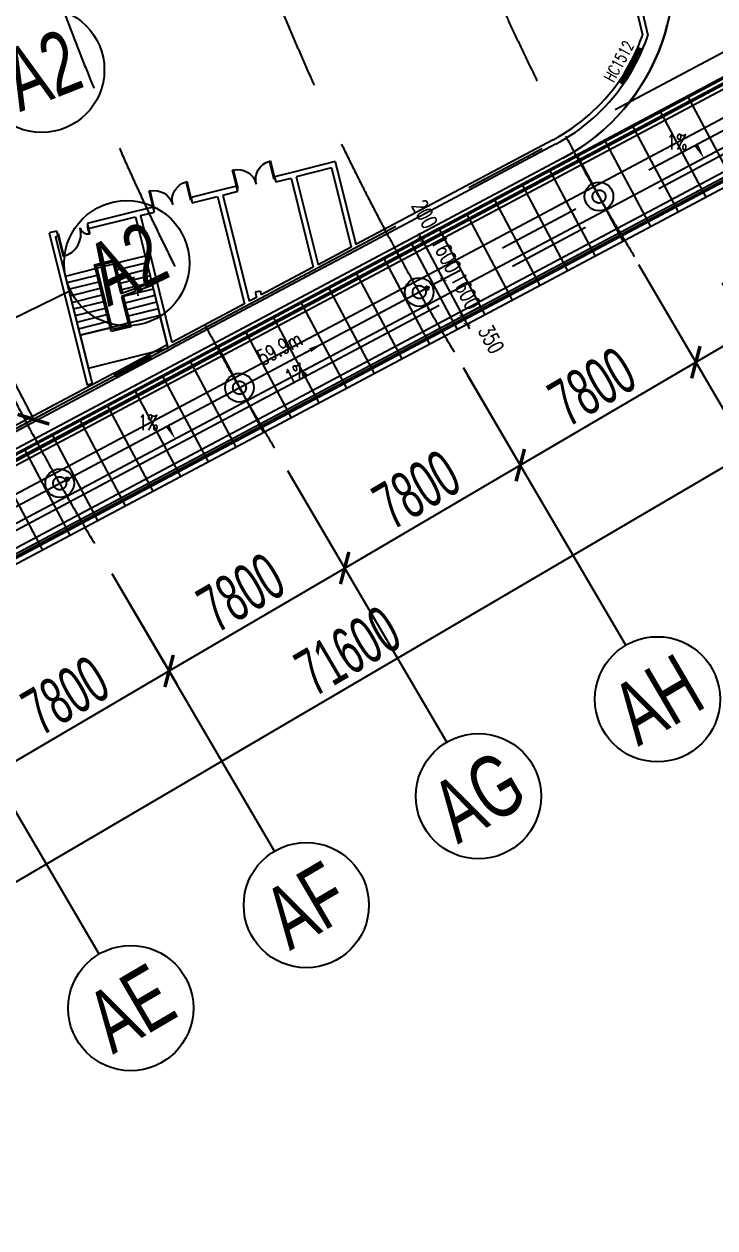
# Model space of a CAD drawing. Extents: x 36903891 to 38126251, y 2073392 to 2924740.
# Drawn here: x 37014557 to 37041034, y 2204471 to 2250604 of the extents above; entities that cross this region are included whole.
import ezdxf
from ezdxf.enums import TextEntityAlignment as Align
from ezdxf.xclip import XClip

# ---------------------------------------------------------------- set-up
doc = ezdxf.new("R2010")
doc.units = 0
doc.header["$LTSCALE"] = 1000
doc.header["$XCLIPFRAME"] = 0
for name, pattern in [('CENTER', [2, 1.25, -0.25, 0.25, -0.25]), ('CENTER2', [28.575, 19.05, -3.175, 3.175, -3.175]), ('DASH', [0.35, 0.25, -0.1]), ('HIDDEN', [0.375, 0.25, -0.125])]:
    doc.linetypes.add(name, pattern=pattern)
doc.layers.get('0').update_dxf_attribs({"color": 8})
doc.layers.get('Defpoints').update_dxf_attribs({"color": 8})
for name, color, linetype in [('#幕墙线-平面', 8, 'Continuous'), ('#标注', 8, 'Continuous'), ('#虚线', 8, 'HIDDEN'), ('#轴线', 8, 'CENTER2'), ('1-WIN-1', 8, 'Continuous'), ('A-AL-E', 8, 'Continuous'), ('A-COLS-PLAN-C', 8, 'DASH'), ('A-DETL-ALUM', 8, 'Continuous'), ('A-DIMS', 8, 'Continuous'), ('A-DIMS-SYMB', 8, 'Continuous'), ('A-FLOR', 8, 'Continuous'), ('A-GRID', 8, 'CENTER'), ('A-NOTE', 8, 'Continuous'), ('A-STRS-HRAL', 8, 'Continuous'), ('DIM', 8, 'Continuous'), ('周边建筑', 8, 'Continuous'), ('水-雨水-压力流-标识', 8, 'Continuous')]:
    doc.layers.add(name, color=color, linetype=linetype)
doc.styles.add('#文字', font='jrs.shx', dxfattribs={"width": 0.7, "bigfont": 'hztxt.shx'})
doc.styles.add('_TCH_DIM', font='SIMPLEX', dxfattribs={"bigfont": 'GBCBIG'})
doc.styles.add('_TCH_DIM_T3', font='SIMPLEX', dxfattribs={"width": 0.705882, "bigfont": 'GBCBIG'})
doc.styles.add('_TCH_WINDOW', font='SIMPLEX', dxfattribs={"height": 3.5, "bigfont": 'GBCBIG'})
doc.styles.add('JHZX', font='jrs.shx', dxfattribs={"width": 0.6, "bigfont": 'jhz.shx'})
doc.dimstyles.new('_TCH_ARCH&&200', dxfattribs={"dimtxt": 595, "dimasz": 200, "dimexe": 500, "dimexo": 600, "dimgap": 252.5, "dimtad": 1, "dimdec": 0, "dimzin": 0, "dimdsep": 46, "dimtxsty": '_TCH_DIM_T3', "dimblk": 'ARCHTICK', "dimcen": 0.09, "dimclrt": 4, "dimazin": 2, "dimtfac": 1, "dimtdec": 0, "dimtix": 1, "dimtmove": 2, "dimatfit": 3, "dimfxl": 200, "dimtolj": 1, "dimtzin": 0, "dimarcsym": 0})
doc.dimstyles.new('JZBZ-600', dxfattribs={"dimscale": 600, "dimtxt": 3, "dimasz": 1.5, "dimexe": 1, "dimexo": 1, "dimgap": 0.5, "dimtad": 1, "dimdec": 0, "dimdsep": 46, "dimtxsty": 'JHZX', "dimblk1": 'ARCHTICK', "dimblk2": 'ARCHTICK', "dimsah": 1, "dimcen": 0, "dimclrd": 1, "dimclre": 1, "dimclrt": 2, "dimadec": 1, "dimazin": 2, "dimtfac": 1, "dimtdec": 0, "dimtix": 1, "dimtmove": 0, "dimatfit": 3, "dimfxl": 1, "dimtolj": 1, "dimlwd": -1, "dimlwe": -1, "dimarcsym": 1})

# ---------------------------------------------------------------- blocks, each defined once
blk = doc.blocks.new('_ARCHTICK')
at = {"color": 0, "linetype": 'ByBlock', "const_width": 0.15}
blk.add_lwpolyline([(-0.5, -0.5), (0.5, 0.5)], dxfattribs=at)
blk = doc.blocks.new('*D132')
at = {"layer": '#标注', "transparency": 16777216}
for p, q in [((36687363, 2861579), (36689859, 2857319)), ((36680633, 2857635), (36683130, 2853375)), ((36682826, 2853893), (36689556, 2857837))]:
    blk.add_line(p, q, dxfattribs=at)
at = {"layer": 'Defpoints', "color": 0, "transparency": 16777216}
for p in [(36687059, 2862096), (36680330, 2858152), (36689556, 2857837)]:
    blk.add_point(p, dxfattribs=at)
at = {"layer": '#标注', "transparency": 16777216, "xscale": 900, "yscale": 900, "zscale": 900}
for p, rotation in [((36689556, 2857837), 30.37400968452179), ((36682826, 2853893), 210.3740096845218)]:
    blk.add_blockref('_ARCHTICK', p, dxfattribs=dict(at, rotation=rotation))
at = {"layer": '#标注', "transparency": 16777216, "insert": (36685584, 2856900), "char_height": 1800, "attachment_point": 5, "rotation": 30.374, "style": 'JHZX'}
blk.add_mtext('\\A1;7800', dxfattribs=at)
blk = doc.blocks.new('*D133')
at = {"layer": '#标注', "transparency": 16777216}
for p, q in [((36694092, 2865523), (36696589, 2861263)), ((36689556, 2857837), (36696285, 2861781)), ((36687363, 2861579), (36689859, 2857319))]:
    blk.add_line(p, q, dxfattribs=at)
at = {"layer": 'Defpoints', "color": 0, "transparency": 16777216}
for p in [(36693789, 2866040), (36687059, 2862096), (36696285, 2861781)]:
    blk.add_point(p, dxfattribs=at)
at = {"layer": '#标注', "transparency": 16777216, "xscale": 900, "yscale": 900, "zscale": 900}
for p, rotation in [((36696285, 2861781), 30.37400968451661), ((36689556, 2857837), 210.3740096845166)]:
    blk.add_blockref('_ARCHTICK', p, dxfattribs=dict(at, rotation=rotation))
at = {"layer": '#标注', "transparency": 16777216, "insert": (36692314, 2860844), "char_height": 1800, "attachment_point": 5, "rotation": 30.374, "style": 'JHZX'}
blk.add_mtext('\\A1;7800', dxfattribs=at)
blk = doc.blocks.new('*D134')
at = {"layer": '#标注', "transparency": 16777216}
for p, q in [((36703702, 3017080), (36713863, 3004073)), ((36670314, 2860018), (36684887, 2867766))]:
    blk.add_line(p, q, dxfattribs=at)
blk.add_arc((36780593, 2918654), 108993, 127.99706, 208, dxfattribs=at)
at = {"layer": 'Defpoints', "color": 0, "transparency": 16777216}
for p in [(36703333, 3017553), (36682082, 2965294), (36780593, 2918654), (36669784, 2859736)]:
    blk.add_point(p, dxfattribs=at)
at = {"layer": '#标注', "transparency": 16777216, "xscale": 900, "yscale": 900, "zscale": 900}
for p, rotation in [((36713494, 3004546), 37.99705879158983), ((36684357, 2867485), 297.9999999999915)]:
    blk.add_blockref('_ARCHTICK', p, dxfattribs=dict(at, rotation=rotation))
at = {"layer": '#标注', "transparency": 16777216, "insert": (36672808, 2941567), "char_height": 1800, "attachment_point": 5, "rotation": 77.9985, "style": 'JHZX'}
blk.add_mtext('\\A1;80°', dxfattribs=at)
blk = doc.blocks.new('*D188')
at = {"layer": '#标注', "transparency": 16777216}
for p, q in [((36700821, 2869467), (36703318, 2865207)), ((36694092, 2865523), (36696589, 2861263)), ((36696285, 2861781), (36703015, 2865725))]:
    blk.add_line(p, q, dxfattribs=at)
at = {"layer": 'Defpoints', "color": 0, "transparency": 16777216}
for p in [(36700518, 2869984), (36693789, 2866040), (36703015, 2865725)]:
    blk.add_point(p, dxfattribs=at)
at = {"layer": '#标注', "transparency": 16777216, "xscale": 900, "yscale": 900, "zscale": 900}
for p, rotation in [((36703015, 2865725), 30.37400968452179), ((36696285, 2861781), 210.3740096845218)]:
    blk.add_blockref('_ARCHTICK', p, dxfattribs=dict(at, rotation=rotation))
at = {"layer": '#标注', "transparency": 16777216, "insert": (36699043, 2864788), "char_height": 1800, "attachment_point": 5, "rotation": 30.374, "style": 'JHZX'}
blk.add_mtext('\\A1;7800', dxfattribs=at)
blk = doc.blocks.new('*D189')
at = {"layer": '#标注', "transparency": 16777216}
for p, q in [((36707551, 2873411), (36710047, 2869151)), ((36703015, 2865725), (36709744, 2869669)), ((36700821, 2869467), (36703318, 2865207))]:
    blk.add_line(p, q, dxfattribs=at)
at = {"layer": 'Defpoints', "color": 0, "transparency": 16777216}
for p in [(36707247, 2873928), (36700518, 2869984), (36709744, 2869669)]:
    blk.add_point(p, dxfattribs=at)
at = {"layer": '#标注', "transparency": 16777216, "xscale": 900, "yscale": 900, "zscale": 900}
for p, rotation in [((36709744, 2869669), 30.37400968451551), ((36703015, 2865725), 210.3740096845155)]:
    blk.add_blockref('_ARCHTICK', p, dxfattribs=dict(at, rotation=rotation))
at = {"layer": '#标注', "transparency": 16777216, "insert": (36705772, 2868732), "char_height": 1800, "attachment_point": 5, "rotation": 30.374, "style": 'JHZX'}
blk.add_mtext('\\A1;7800', dxfattribs=at)
blk = doc.blocks.new('*D190')
at = {"layer": '#标注', "transparency": 16777216}
for p, q in [((36714280, 2877355), (36716777, 2873095)), ((36707551, 2873411), (36710047, 2869151)), ((36709744, 2869669), (36716473, 2873613))]:
    blk.add_line(p, q, dxfattribs=at)
at = {"layer": 'Defpoints', "color": 0, "transparency": 16777216}
for p in [(36713977, 2877872), (36707247, 2873928), (36716473, 2873613)]:
    blk.add_point(p, dxfattribs=at)
at = {"layer": '#标注', "transparency": 16777216, "xscale": 900, "yscale": 900, "zscale": 900}
for p, rotation in [((36716473, 2873613), 30.37400968452587), ((36709744, 2869669), 210.3740096845259)]:
    blk.add_blockref('_ARCHTICK', p, dxfattribs=dict(at, rotation=rotation))
at = {"layer": '#标注', "transparency": 16777216, "insert": (36712502, 2872676), "char_height": 1800, "attachment_point": 5, "rotation": 30.374, "style": 'JHZX'}
blk.add_mtext('\\A1;7800', dxfattribs=at)
blk = doc.blocks.new('*D201')
at = {"layer": '#标注', "transparency": 16777216}
for p, q in [((36722926, 2884160), (36728203, 2875155)), ((36666127, 2839469), (36727900, 2875673)), ((36661153, 2847956), (36666431, 2838951))]:
    blk.add_line(p, q, dxfattribs=at)
at = {"layer": 'Defpoints', "color": 0, "transparency": 16777216}
for p in [(36722622, 2884678), (36727900, 2875673), (36660850, 2848474)]:
    blk.add_point(p, dxfattribs=at)
at = {"layer": '#标注', "transparency": 16777216, "xscale": 900, "yscale": 900, "zscale": 900}
for p, rotation in [((36727900, 2875673), 30.37400968451989), ((36666127, 2839469), 210.3740096845199)]:
    blk.add_blockref('_ARCHTICK', p, dxfattribs=dict(at, rotation=rotation))
at = {"layer": '#标注', "transparency": 16777216, "insert": (36696407, 2858606), "char_height": 1800, "attachment_point": 5, "rotation": 30.374, "style": 'JHZX'}
blk.add_mtext('\\A1;71600', dxfattribs=at)
blk = doc.blocks.new('*U51')
blk.add_line((0, -20), (0, 0))
blk.add_circle((0, -24), 4)
at = {"style": 'JHZX', "width": 0.75}
blk.add_attdef('AXES', text='', height=4, dxfattribs=at).set_placement((0, -24), align=Align.MIDDLE_CENTER)
blk = doc.blocks.new('*U49')
blk.add_line((20, 0), (0, 0))
blk.add_circle((24, 0), 4)
at = {"style": 'JHZX', "width": 0.75}
blk.add_attdef('AXES', text='', height=4, dxfattribs=at).set_placement((24, 0), align=Align.MIDDLE_CENTER)
blk = doc.blocks.new('*U57')
at = {"layer": '#标注'}
ref = blk.add_blockref('*U49', (0, 8200), dxfattribs=dict(at, xscale=599.9999999999999, yscale=599.9999999999999, rotation=269.9996117852258))
ref.add_attrib('AXES', 'A2', dxfattribs={"layer": '0', "height": 2400, "rotation": 269.9996, "style": '#文字', "width": 0.7}).set_placement((0, -6200), align=Align.MIDDLE_CENTER)
blk = doc.blocks.new('*U58')
at = {"layer": 'DIM'}
for p, rotation in [((38431924, 3049526), 94.00035489507722), ((38432593, 3042884), 97.50030358952117), ((38433666, 3036295), 101.000252283965), ((38435140, 3029784), 104.500200978409), ((38437008, 3023375), 108.0001496728528), ((38439264, 3017092), 111.5000983672966)]:
    blk.add_blockref('*U57', p, dxfattribs=dict(at, rotation=rotation))
blk = doc.blocks.new('DOTE-11')
at = {"layer": '#虚线', "ltscale": 20}
for radius, start in [(117100, 127.09412), (109300, 127.27938), (101500, 127.49316), (93700, 127.74258), (85900, 128.03738), (78100, 128.39118)]:
    blk.add_arc((36780599, 2918657), radius, start, 208, dxfattribs=at)
at = {"layer": '#轴线'}
for p, q in [((36723472, 2888282), (36657162, 2853025)), ((36724764, 2885968), (36678476, 2861356)), ((36725139, 2885262), (36678189, 2860297))]:
    blk.add_line(p, q, dxfattribs=at)
for radius, start, end in [(146600, 324.5, 183.99981), (138800, 324.5, 210.18842), (130400, 324.5, 210.32938), (127950, 324.5, 210.37401), (76200, 176.00048, 211.98836), (85900, 208, 211.53738), (93700, 208, 211.24258), (101500, 208, 210.99316), (109300, 208, 210.77938)]:
    blk.add_arc((36780599, 2918657), radius, start, end, dxfattribs=at)
blk = doc.blocks.new('A$C80b62fe7')
at = {"layer": '#幕墙线-平面'}
for points in [[(14311, 156178), (-29519, 132873)], [(14780, 155295), (-29058, 131986)]]:
    blk.add_lwpolyline(points, dxfattribs=at)
for points in [[(4589, 152271), (-32416, 132596, -0.432463), (-44019, 136540, -0.001385), (-44308, 137178, -0.001385)], [(4467, 152501), (-32538, 132825, -0.432463), (-43783, 136648, -0.001385), (-44070, 137285)], [(20773, 148160, -0.141461), (17435, 148449, 0.217422), (2589, 147550), (-28534, 131001, -0.182927), (-60062, 126981, 0.147323), (-77400, 125982, 0.147323)], [(20823, 147904, -0.141461), (17342, 148207, 0.217422), (2711, 147320), (-28412, 130772, -0.182927), (-60122, 126728, 0.147323), (-77311, 125738, 0.147323)]]:
    blk.add_lwpolyline(points, format="xyb", dxfattribs=at)
for radius, start, end in [(128529, 333.50225, 195.7758), (127529, 333.53985, 195.7884)]:
    blk.add_arc((71052, 188867), radius, start, end, dxfattribs=at)
blk = doc.blocks.new('DASWQE')
at = {"layer": '#幕墙线-平面', "ltscale": 10}
for points in [[(-69395, -42106), (-71156, -38795)], [(-70455, -42669), (-72215, -39358)], [(-71514, -43233), (-73275, -39922)], [(-72574, -43796), (-74334, -40485)], [(-73633, -44359), (-75394, -41048)], [(-74693, -44923), (-76454, -41612)], [(-75753, -45486), (-77513, -42175)], [(-76812, -46050), (-78573, -42739)], [(-77872, -46613), (-79632, -43302)], [(-78931, -47176), (-80692, -43865)], [(-79991, -47740), (-81751, -44429)], [(-81050, -48303), (-82811, -44992)], [(-82110, -48866), (-83870, -45555)], [(-83169, -49430), (-84930, -46119)], [(-84229, -49993), (-85989, -46682)], [(-85288, -50556), (-87049, -47245)], [(-86348, -51120), (-88108, -47809)], [(-87407, -51683), (-89168, -48372)], [(-88467, -52247), (-90228, -48936)], [(-89527, -52810), (-91287, -49499)], [(-90586, -53373), (-92347, -50062)], [(-91646, -53937), (-93406, -50626)], [(-92705, -54500), (-94466, -51189)], [(-93765, -55063), (-95525, -51752)], [(-94824, -55627), (-96585, -52316)], [(-95884, -56190), (-97644, -52879)]]:
    blk.add_lwpolyline(points, dxfattribs=at)
at = {"layer": 'DIM', "ltscale": 10}
blk.add_blockref('A$C80b62fe7', (-71047, -188863), dxfattribs=at)
blk = doc.blocks.new('雨水立管')
blk.add_circle((0, 0), 50)
blk = doc.blocks.new('雨水')
at = {"layer": '水-雨水-压力流-标识', "xscale": 1.5, "yscale": 1.5, "zscale": 1.5}
for p in [(35566806, 2872496), (35553021, 2865179)]:
    blk.add_blockref('雨水立管', p, dxfattribs=at)
blk = doc.blocks.new('800柱子')
at = {"layer": 'A-DETL-ALUM', "ltscale": 0.3}
blk.add_circle((35572079, 2737405), 550, dxfattribs=at)
blk = doc.blocks.new('$DorLib2D$00000002')
at = {"layer": '1-WIN-1'}
for p, q in [((-0.5, 0), (-0.5, 0.4875)), ((-0.475, 0.4875), (-0.5, 0.4875)), ((-0.475, 0), (-0.475, 0.4875)), ((0.475, 0), (0.475, 0.4875)), ((0.475, 0.4875), (0.5, 0.4875)), ((0.5, 0), (0.5, 0.4875)), ((-0.5, 0), (-0.475, 0)), ((0.5, 0), (0.475, 0))]:
    blk.add_line(p, q, dxfattribs=at)
for centre, start, end in [((-0.4875, 0), 0, 88.53072), ((0.4875, 0), 91.46928, 180)]:
    blk.add_arc(centre, 0.4875, start, end, dxfattribs=at)
blk = doc.blocks.new('$DorLib2D$00000225')
for p, q in [((0.475, -0.001), (0.475, 0.752)), ((0.475, 0.752), (0.5, 0.752)), ((0.5, -0.001), (0.5, 0.752)), ((-0.5, 0), (-0.5, 0.252)), ((-0.475, 0.252), (-0.5, 0.252)), ((-0.475, 0), (-0.475, 0.252)), ((-0.475, 0), (-0.5, 0)), ((0.475, -0.001), (0.5, -0.001))]:
    blk.add_line(p, q)
for centre, radius, start, end in [((0.505, -0.002), 0.755, 92.2493, 179.7238), ((-0.501, 0.003), 0.251, 359.7899, 84.0974)]:
    blk.add_arc(centre, radius, start, end)
blk = doc.blocks.new('$WINLIB2D$00000001')
for points in [[(-0.5, 0.5), (-0.5, -0.5)], [(-0.5, 0.5), (0.5, 0.5)], [(0.5, -0.5), (0.5, 0.5)], [(0.5, 0.167), (-0.5, 0.167)], [(0.5, -0.167), (-0.5, -0.167)], [(-0.5, -0.5), (0.5, -0.5)]]:
    blk.add_lwpolyline(points)
blk = doc.blocks.new('123')
at = {"layer": '周边建筑'}
for p, q in [((34902046, 2913529), (34887313, 2941237)), ((34893810, 2930722), (34889077, 2939623)), ((34888889, 2939551), (34893633, 2930628)), ((34899178, 2933213), (34893350, 2931760)), ((34899250, 2932922), (34899178, 2933213)), ((34899032, 2932970), (34893399, 2931566)), ((34899032, 2932970), (34899056, 2932873)), ((34899056, 2932873), (34899250, 2932922)), ((34895258, 2932029), (34897528, 2932595)), ((34896267, 2932281), (34896555, 2931126)), ((34896519, 2932344), (34896807, 2931189)), ((34896771, 2932407), (34897059, 2931252)), ((34897024, 2932470), (34897311, 2931315)), ((34897276, 2932533), (34897564, 2931378)), ((34897528, 2932595), (34897816, 2931441)), ((34895258, 2932029), (34893996, 2931715)), ((34895258, 2932029), (34895546, 2930875)), ((34895546, 2930875), (34895258, 2932029)), ((34895510, 2932092), (34895798, 2930938)), ((34895762, 2932155), (34896050, 2931001)), ((34896014, 2932218), (34896302, 2931063)), ((34893399, 2931566), (34893350, 2931760)), ((34893996, 2931715), (34894758, 2928658)), ((34895400, 2930838), (34897962, 2931477)), ((34895473, 2930795), (34897918, 2931404)), ((34895560, 2930816), (34897831, 2931383)), ((34897988, 2930752), (34897831, 2931383)), ((34897918, 2931404), (34898075, 2930774)), ((34897962, 2931477), (34898148, 2930730)), ((34899541, 2931757), (34899347, 2931709)), ((34899347, 2931709), (34899794, 2929914)), ((34900012, 2929865), (34899541, 2931757)), ((34893633, 2930628), (34893810, 2930722)), ((34895586, 2930091), (34895400, 2930838)), ((34895630, 2930164), (34895473, 2930795)), ((34895717, 2930186), (34895560, 2930816)), ((34896747, 2930442), (34895630, 2930164)), ((34896747, 2930442), (34895717, 2930186)), ((34896929, 2929924), (34896747, 2930442)), ((34898075, 2930774), (34896844, 2930467)), ((34897988, 2930752), (34896844, 2930467)), ((34897032, 2929932), (34896844, 2930467)), ((34898148, 2930730), (34896864, 2930410)), ((34897281, 2929287), (34896993, 2930442)), ((34897533, 2929350), (34897245, 2930505)), ((34897786, 2929413), (34897498, 2930568)), ((34898038, 2929476), (34897750, 2930631)), ((34898290, 2929539), (34898002, 2930694)), ((34896767, 2930386), (34895586, 2930091)), ((34896020, 2928973), (34895732, 2930128)), ((34896020, 2928973), (34895732, 2930128)), ((34896272, 2929036), (34895984, 2930190)), ((34896524, 2929099), (34896236, 2930253)), ((34896777, 2929162), (34896489, 2930316)), ((34897029, 2929225), (34896741, 2930379)), ((34896907, 2929768), (34897115, 2929939)), ((34897115, 2929939), (34896929, 2929924)), ((34899794, 2929914), (34894890, 2928691)), ((34899843, 2929720), (34894986, 2928509)), ((34897085, 2929782), (34896907, 2929768)), ((34897163, 2929258), (34896982, 2929774)), ((34897261, 2929282), (34897085, 2929782)), ((34898290, 2929539), (34897261, 2929282)), ((34899843, 2929720), (34899976, 2929186)), ((34900170, 2929235), (34900012, 2929865)), ((34894514, 2929397), (34894338, 2929303)), ((34894338, 2929303), (34894750, 2928528)), ((34894890, 2928691), (34894514, 2929397)), ((34897163, 2929258), (34896020, 2928973)), ((34899976, 2929186), (34900170, 2929235)), ((34894758, 2928658), (34896020, 2928973)), ((34896322, 2925571), (34894750, 2928528)), ((34896462, 2925734), (34894986, 2928509)), ((34900533, 2927779), (34900338, 2927731)), ((34900338, 2927731), (34900580, 2926761)), ((34900799, 2926712), (34900533, 2927779)), ((34900580, 2926761), (34896462, 2925734)), ((34900968, 2926033), (34900799, 2926712)), ((34900629, 2926566), (34896559, 2925552)), ((34900629, 2926566), (34900774, 2925984)), ((34900774, 2925984), (34900968, 2926033)), ((34896566, 2925112), (34896322, 2925571)), ((34896706, 2925275), (34896559, 2925552)), ((34896905, 2925325), (34896706, 2925275)), ((34896953, 2925131), (34896905, 2925325)), ((34897725, 2922932), (34896566, 2925112)), ((34896953, 2925131), (34896803, 2925093)), ((34897865, 2923095), (34896803, 2925093)), ((34901331, 2924577), (34901137, 2924529)), ((34901137, 2924529), (34901282, 2923947)), ((34901500, 2923898), (34901331, 2924577)), ((34901282, 2923947), (34897865, 2923095)), ((34901330, 2923753), (34897962, 2922913)), ((34901669, 2922394), (34901330, 2923753)), ((34901911, 2922249), (34901500, 2923898)), ((34898499, 2921476), (34897725, 2922932)), ((34898639, 2921639), (34897962, 2922913)), ((34901669, 2922394), (34898639, 2921639)), ((34901911, 2922249), (34898736, 2921457)), ((34902575, 2913810), (34898499, 2921476)), ((34902752, 2913904), (34898736, 2921457)), ((34904881, 2911212), (34904995, 2911376)), ((34906287, 2910661), (34906209, 2910477)), ((34907774, 2910724), (34906771, 2910474)), ((34907628, 2910482), (34906763, 2910266))]:
    blk.add_line(p, q, dxfattribs=at)
for points, format in [([(34942222, 2916271, 0.098236), (34912257, 2909930, -0.389733), (34902046, 2913529), (34887313, 2941237, -0.432463), (34891065, 2952275, -0.001332), (34891677, 2952551, -0.001332)], "xyb"), ([(34897935, 2932075, 0, 0, 0), (34894695, 2931267, 0, 0, 0), (34895160, 2929403, 0, 0, 0), (34897052, 2929875, 0, 80, 0), (34896761, 2929802, 0, 0, 0)], "xyseb"), ([(34898343, 2930196, 0, 0, 0), (34897208, 2929913, 0, 80, 0), (34897499, 2929986, 0, 0, 0)], "xyseb")]:
    blk.add_lwpolyline(points, format=format, dxfattribs=at)
for radius, start, end in [(7400, 208, 235.1487), (7200, 208, 235.1487), (8000, 208, 293.1701), (7400, 235.1487, 246.9218), (7333, 235.1487, 246.9218), (7267, 235.1487, 246.9218), (7200, 235.1487, 246.9218), (7200, 246.9218, 251.0514), (7400, 246.9218, 251.5122)]:
    blk.add_arc((34909109, 2917284), radius, start, end, dxfattribs=at)
for name, p, xscale, yscale, zscale, rotation in [('$DorLib2D$00000225', (34899298, 2932315), 1200, 1200, 200, 104.0000000000006), ('$WINLIB2D$00000001', (34894074, 2930012), 1500, 200, -1500, 297.9999999999994), ('$DorLib2D$00000002', (34900254, 2928483), -1500.000000000001, 1500.000000000001, 200, 284.0000000000034), ('$DorLib2D$00000002', (34901052, 2925281), -1500, 1500, 200, 283.9999999999999)]:
    blk.add_blockref(name, p, dxfattribs=dict(at, xscale=xscale, yscale=yscale, zscale=zscale, rotation=rotation))
at = {"layer": '周边建筑', "style": '_TCH_WINDOW', "width": 0.705882}
blk.add_text('HC1512', height=446.2, rotation=331.0352, dxfattribs=at).set_placement((34904924, 2911588))
blk = doc.blocks.new('_YZHK')
blk.add_circle((0, 0), 0.5)
blk = doc.blocks.new('ASDFASD')
at = {"layer": 'A-COLS-PLAN-C', "ltscale": 0.3, "xscale": 500, "yscale": 500, "zscale": 500}
for p in [(35573408, 2876009), (35566518, 2872345), (35559628, 2868682), (35552739, 2865019)]:
    blk.add_blockref('_YZHK', p, dxfattribs=at)
blk = doc.blocks.new('*D373')
at = {"layer": 'A-DIMS', "lineweight": -2, "transparency": 16777216}
for p, q in [((39215261, 1942945), (39214148, 1942353)), ((39214590, 1942588), (39214496, 1942765)), ((39215426, 1942636), (39214313, 1942044)), ((39214590, 1942588), (39214754, 1942279)), ((39214754, 1942279), (39214848, 1942102))]:
    blk.add_line(p, q, dxfattribs=at)
at = {"layer": 'Defpoints', "color": 0, "transparency": 16777216}
for p in [(39215791, 1943227), (39215955, 1942918), (39214754, 1942279)]:
    blk.add_point(p, dxfattribs=at)
at = {"layer": 'A-DIMS', "lineweight": -2, "transparency": 16777216, "xscale": 200, "yscale": 200, "zscale": 200}
for p, rotation in [((39214590, 1942588), 298.0000000007629), ((39214754, 1942279), 118.0000000007629)]:
    blk.add_blockref('_ARCHTICK', p, dxfattribs=dict(at, rotation=rotation))
at = {"layer": 'A-DIMS', "transparency": 16777216, "insert": (39215681, 1941707), "char_height": 595, "attachment_point": 5, "rotation": 298, "style": '_TCH_DIM_T3'}
blk.add_mtext('\\A1;350', dxfattribs=at)
blk = doc.blocks.new('*D374')
at = {"layer": 'A-DIMS', "lineweight": -2, "transparency": 16777216}
for p, q in [((39214510, 1944358), (39213397, 1943766)), ((39213839, 1944001), (39213745, 1944177)), ((39213839, 1944001), (39214590, 1942588)), ((39215261, 1942945), (39214148, 1942353)), ((39214590, 1942588), (39214684, 1942411))]:
    blk.add_line(p, q, dxfattribs=at)
at = {"layer": 'Defpoints', "color": 0, "transparency": 16777216}
for p in [(39215040, 1944639), (39215791, 1943227), (39214590, 1942588)]:
    blk.add_point(p, dxfattribs=at)
at = {"layer": 'A-DIMS', "lineweight": -2, "transparency": 16777216, "xscale": 200, "yscale": 200, "zscale": 200}
for p, rotation in [((39213839, 1944001), 298.0000000008176), ((39214590, 1942588), 118.0000000008176)]:
    blk.add_blockref('_ARCHTICK', p, dxfattribs=dict(at, rotation=rotation))
at = {"layer": 'A-DIMS', "transparency": 16777216, "insert": (39214700, 1943553), "char_height": 595, "attachment_point": 5, "rotation": 298, "style": '_TCH_DIM_T3'}
blk.add_mtext('\\A1;1600', dxfattribs=at)
blk = doc.blocks.new('*D375')
at = {"layer": 'A-DIMS', "lineweight": -2, "transparency": 16777216}
for p, q in [((39213759, 1945770), (39212646, 1945179)), ((39213087, 1945413), (39212993, 1945590)), ((39213087, 1945413), (39213839, 1944001)), ((39214510, 1944358), (39213397, 1943766)), ((39213839, 1944001), (39213932, 1943824))]:
    blk.add_line(p, q, dxfattribs=at)
at = {"layer": 'Defpoints', "color": 0, "transparency": 16777216}
for p in [(39214289, 1946052), (39215040, 1944639), (39213839, 1944001)]:
    blk.add_point(p, dxfattribs=at)
at = {"layer": 'A-DIMS', "lineweight": -2, "transparency": 16777216, "xscale": 200, "yscale": 200, "zscale": 200}
for p, rotation in [((39213087, 1945413), 298.000000000755), ((39213839, 1944001), 118.000000000755)]:
    blk.add_blockref('_ARCHTICK', p, dxfattribs=dict(at, rotation=rotation))
at = {"layer": 'A-DIMS', "transparency": 16777216, "insert": (39213949, 1944965), "char_height": 595, "attachment_point": 5, "rotation": 298, "style": '_TCH_DIM_T3'}
blk.add_mtext('\\A1;1600', dxfattribs=at)
blk = doc.blocks.new('*D376')
at = {"layer": 'A-DIMS', "lineweight": -2, "transparency": 16777216}
for p, q in [((39213665, 1945947), (39212552, 1945355)), ((39213759, 1945770), (39212646, 1945179)), ((39212993, 1945590), (39212900, 1945767)), ((39212993, 1945590), (39213087, 1945413)), ((39213087, 1945413), (39213181, 1945237))]:
    blk.add_line(p, q, dxfattribs=at)
at = {"layer": 'Defpoints', "color": 0, "transparency": 16777216}
for p in [(39214195, 1946229), (39214289, 1946052), (39213087, 1945413)]:
    blk.add_point(p, dxfattribs=at)
at = {"layer": 'A-DIMS', "lineweight": -2, "transparency": 16777216, "xscale": 200, "yscale": 200, "zscale": 200}
for p, rotation in [((39212993, 1945590), 297.9999999998849), ((39213087, 1945413), 117.9999999998849)]:
    blk.add_blockref('_ARCHTICK', p, dxfattribs=dict(at, rotation=rotation))
at = {"layer": 'A-DIMS', "transparency": 16777216, "insert": (39213132, 1946502), "char_height": 595, "attachment_point": 5, "rotation": 298, "style": '_TCH_DIM_T3'}
blk.add_mtext('\\A1;200', dxfattribs=at)
blk = doc.blocks.new('ZW-5001')
at = {"layer": '#标注'}
ref = blk.add_blockref('*U49', (36674990.3, 2867148.6), dxfattribs=dict(at, xscale=600.0000000000001, yscale=600.0000000000001, rotation=25.99991076840205))
ref.add_attrib('AXES', 'A2', dxfattribs={"layer": '0', "height": 2400, "rotation": 25.99991, "style": '#文字', "width": 0.7}).set_placement((36687932.9, 2873461.1), align=Align.MIDDLE_CENTER)
ref = blk.add_blockref('*U51', (36707721.4, 2873119.6), dxfattribs=dict(at, xscale=600.0000000000001, yscale=600.0000000000001, rotation=30.37400968431548))
ref.add_attrib('AXES', 'AJ', dxfattribs={"layer": '0', "height": 2400, "rotation": 30.37401, "style": '#文字', "width": 0.7}).set_placement((36715002.6, 2860696.1), align=Align.MIDDLE_CENTER)
ref = blk.add_blockref('*U51', (36700992, 2869175.5), dxfattribs=dict(at, xscale=600.0000000000001, yscale=600.0000000000001, rotation=30.37400968431548))
ref.add_attrib('AXES', 'AH', dxfattribs={"layer": '0', "height": 2400, "rotation": 30.37401, "style": '#文字', "width": 0.7}).set_placement((36708273.2, 2856752), align=Align.MIDDLE_CENTER)
ref = blk.add_blockref('*U51', (36694131.2, 2865460.7), dxfattribs=dict(at, xscale=600.0000000000001, yscale=600.0000000000001, rotation=30.37400968431548))
ref.add_attrib('AXES', 'AG', dxfattribs={"layer": '0', "height": 2400, "rotation": 30.37401, "style": '#文字', "width": 0.7}).set_placement((36701412.5, 2853037.2), align=Align.MIDDLE_CENTER)
ref = blk.add_blockref('*U51', (36687533.2, 2861287.5), dxfattribs=dict(at, xscale=600.0000000000001, yscale=600.0000000000001, rotation=30.37400968431548))
ref.add_attrib('AXES', 'AF', dxfattribs={"layer": '0', "height": 2400, "rotation": 30.37401, "style": '#文字', "width": 0.7}).set_placement((36694814.4, 2848864), align=Align.MIDDLE_CENTER)
ref = blk.add_blockref('*U51', (36680803.8, 2857343.5), dxfattribs=dict(at, xscale=600.0000000000001, yscale=600.0000000000001, rotation=30.37400968431548))
ref.add_attrib('AXES', 'AE', dxfattribs={"layer": '0', "height": 2400, "rotation": 30.37401, "style": '#文字', "width": 0.7}).set_placement((36688085.1, 2844920), align=Align.MIDDLE_CENTER)
at = {"layer": 'DIM'}
blk.add_blockref('*U58', (-1760359.5, -138493.6), dxfattribs=at)
at = {"layer": '#标注'}
dim = blk.add_angular_dim_3p(base=(36682082.4, 2965294), center=(36780592.7, 2918654.1), p1=(36703333, 3017552.5), p2=(36669783.8, 2859736), dimstyle='JZBZ-600', override={"dimclrd": 256, "dimclre": 256, "dimclrt": 256}, dxfattribs=at)
dim.commit()
dim.dimension.update_dxf_attribs({"geometry": '*D134', "text_midpoint": (36672807.9, 2941567.4)})
for p1, p2, distance, picture, middle in [((36660849.8, 2848474), (36722622.2, 2884678), -10437.5, '*D201', (36696406.8, 2858606.4)), ((36707247.3, 2873928.4), (36713976.7, 2877872.4), -4937.5, '*D190', (36712501.9, 2872675.9)), ((36700517.9, 2869984.4), (36707247.3, 2873928.4), -4937.5, '*D189', (36705772.5, 2868731.9)), ((36693788.6, 2866040.4), (36700517.9, 2869984.4), -4937.5, '*D188', (36699043.1, 2864787.9)), ((36687059.2, 2862096.3), (36693788.6, 2866040.4), -4937.5, '*D133', (36692313.7, 2860843.8)), ((36680329.8, 2858152.3), (36687059.2, 2862096.3), -4937.5, '*D132', (36685584.3, 2856899.8))]:
    dim = blk.add_aligned_dim(p1=p1, p2=p2, distance=distance, dimstyle='JZBZ-600', override={"dimclrd": 256, "dimclre": 256, "dimclrt": 256}, dxfattribs=at)
    dim.commit()
    dim.dimension.update_dxf_attribs({"geometry": picture, "text_midpoint": middle})
blk = doc.blocks.new('FDGFH')
at = {"layer": 'A-FLOR'}
blk.add_blockref('ZW-5001', (-36780599, -2918657), dxfattribs=at)
at = {"layer": 'A-GRID'}
blk.add_blockref('DOTE-11', (-36780599, -2918657), dxfattribs=at)
blk = doc.blocks.new('CXVFG')
at = {"layer": 'A-AL-E'}
for points in [[(39233860.4, 1966103.7, -0.3316752), (39227815.8, 1953414.5), (39190811.5, 1933739, -0.4324632), (39179497.4, 1937584.8, -0.0014027), (39179206.1, 1938230.2, -0.0014027)], [(39227750.1, 1953436.2), (39190788, 1933783.1, -0.4324632), (39179542.9, 1937605.5, -0.001385), (39179255.4, 1938242.5)], [(39244110.3, 1949058.5, -0.1414607), (39240739.1, 1949351.2, 0.2174218), (39225943, 1948454.8), (39194819.5, 1931906.1, -0.1829272), (39163249.8, 1927880.2, 0.147323), (39145946.4, 1926883.7, 0.147323)], [(39244149, 1948862.3, -0.1414607), (39240667.2, 1949164.6, 0.2174218), (39226036.9, 1948278.2), (39194913.4, 1931729.5, -0.1829272), (39163203.2, 1927685.7, 0.147323), (39146015, 1926695.8, 0.147323)]]:
    blk.add_lwpolyline(points, format="xyb", dxfattribs=at)
at = {"layer": 'A-DIMS-SYMB'}
for points in [[(39223004.5, 1950037.7, 0, 0, 0), (39223855.3, 1948611.6, 0, 160, 0), (39223547.9, 1949126.9, 0, 0, 0)], [(39206308, 1939994.9, 0, 0, 0), (39209272.3, 1941571.7, 0, 160, 0), (39208742.5, 1941289.9, 0, 0, 0)], [(39202734.3, 1939286.1, 0, 0, 0), (39203585.1, 1937860.1, 0, 160, 0), (39203277.7, 1938375.3, 0, 0, 0)]]:
    blk.add_lwpolyline(points, format="xyseb", dxfattribs=at)
at = {"layer": 'A-STRS-HRAL'}
for points in [[(39190975.8, 1933430), (39227980.3, 1953105.6, 0.2892413), (39234440.9, 1964415.7, -0.002385), (39234201.2, 1964988.6, -0.3024544), (39227886.4, 1953282.2), (39190881.9, 1933606.6, -0.16005), (39185746, 1932718.2), (39185704.4, 1932522.1, 0.1604302), (39190975.8, 1933430)], [(39190975.8, 1933430), (39227980.3, 1953105.6, 0.2892413), (39234440.9, 1964415.7, -0.002385), (39234201.2, 1964988.6, -0.3024544), (39227886.4, 1953282.2), (39190881.9, 1933606.5, -0.16005), (39185746.1, 1932718.1), (39185704.4, 1932522.1, 0.1604302), (39190975.8, 1933430)], [(39184782, 1928182.6), (39184828.4, 1928400.9, 0.0592942), (39194655.1, 1932215.1), (39225778.7, 1948763.8, -0.2174218), (39240864.9, 1949677.8, 0.1135629), (39243417.8, 1949314.1, 0.0009168), (39243566.7, 1949127.5, -0.1192099), (39240793, 1949491.2, 0.2174218), (39225872.6, 1948587.2), (39194749, 1932038.5, -0.0598505), (39184782, 1928182.6)]]:
    blk.add_lwpolyline(points, format="xyb", dxfattribs=at)
at = {"rotation": 89.99999985381737}
blk.add_blockref('123', (42131954.6, -32953397.2), dxfattribs=at)
at = {"layer": 'A-COLS-PLAN-C'}
blk.add_blockref('ASDFASD', (3646404.7, -928832), dxfattribs=at)
at = {"layer": '水-雨水-压力流-标识'}
for name, p in [('雨水', (3646404.7, -928832)), ('800柱子', (3647730.7, -790225.9)), ('800柱子', (3640841.3, -793890.3)), ('800柱子', (3633951.2, -797552.6)), ('800柱子', (3627062.4, -801216.3))]:
    blk.add_blockref(name, p, dxfattribs=at)
at = {"layer": 'A-DIMS-SYMB', "style": '_TCH_DIM', "width": 0.705882}
for p in [(39222407.3, 1948973), (39202137.1, 1938221.4)]:
    blk.add_text('1%', height=595, dxfattribs=at).set_placement(p)
at = {"layer": 'A-NOTE', "style": '_TCH_DIM', "width": 0.705882}
for s, p in [('59.9m', (39206915.9, 1940681)), ('1%', (39207970.9, 1939933))]:
    blk.add_text(s, height=595, rotation=28.00985, dxfattribs=at).set_placement(p)
at = {"layer": 'A-DIMS'}
for base, p1, p2, picture, middle in [((39213087.4, 1945413.4), (39214194.8, 1946228.7), (39214288.7, 1946052.1), '*D376', (39213131.7, 1946501.6)), ((39214754, 1942278.9), (39215791, 1943226.7), (39215955.3, 1942917.7), '*D373', (39215680.9, 1941707.2))]:
    dim = blk.add_linear_dim(base=base, p1=p1, p2=p2, angle=298, dimstyle='_TCH_ARCH&&200', override={"dimclrd": 256, "dimclre": 256, "dimclrt": 256}, dxfattribs=at)
    dim.commit()
    dim.dimension.update_dxf_attribs({"geometry": picture, "text_midpoint": middle, "dimtype": 129})
for p1, p2, picture, middle in [((39214288.7, 1946052.1), (39215039.8, 1944639.4), '*D375', (39213948.6, 1944965.3)), ((39215039.8, 1944639.4), (39215791, 1943226.7), '*D374', (39214699.7, 1943552.5))]:
    dim = blk.add_aligned_dim(p1=p1, p2=p2, distance=-1360.5, dimstyle='_TCH_ARCH&&200', override={"dimclrd": 256, "dimclre": 256, "dimclrt": 256}, dxfattribs=at)
    dim.commit()
    dim.dimension.update_dxf_attribs({"geometry": picture, "text_midpoint": middle})
blk = doc.blocks.new('JUTEWR')
at = {"layer": 'A-STRS-HRAL'}
blk.add_blockref('DASWQE', (36747505, 2929437), dxfattribs=at)
at = {"layer": 'DIM'}
for name, p in [('FDGFH', (36747510, 2929431)), ('CXVFG', (-2546868, 939616))]:
    blk.add_blockref(name, p, dxfattribs=at)

msp = doc.modelspace()

# ---------------------------------------------------------------- block references
at = {"layer": 'DIM'}
ref = msp.add_blockref('JUTEWR', (363648.3, -642797.5), dxfattribs=at)
XClip(ref).set_block_clipping_path([(36540243.0880557299, 2702892.0700622862), (36938694.1744792983, 3117037.741362222)])

doc.saveas('drawing.dxf')
